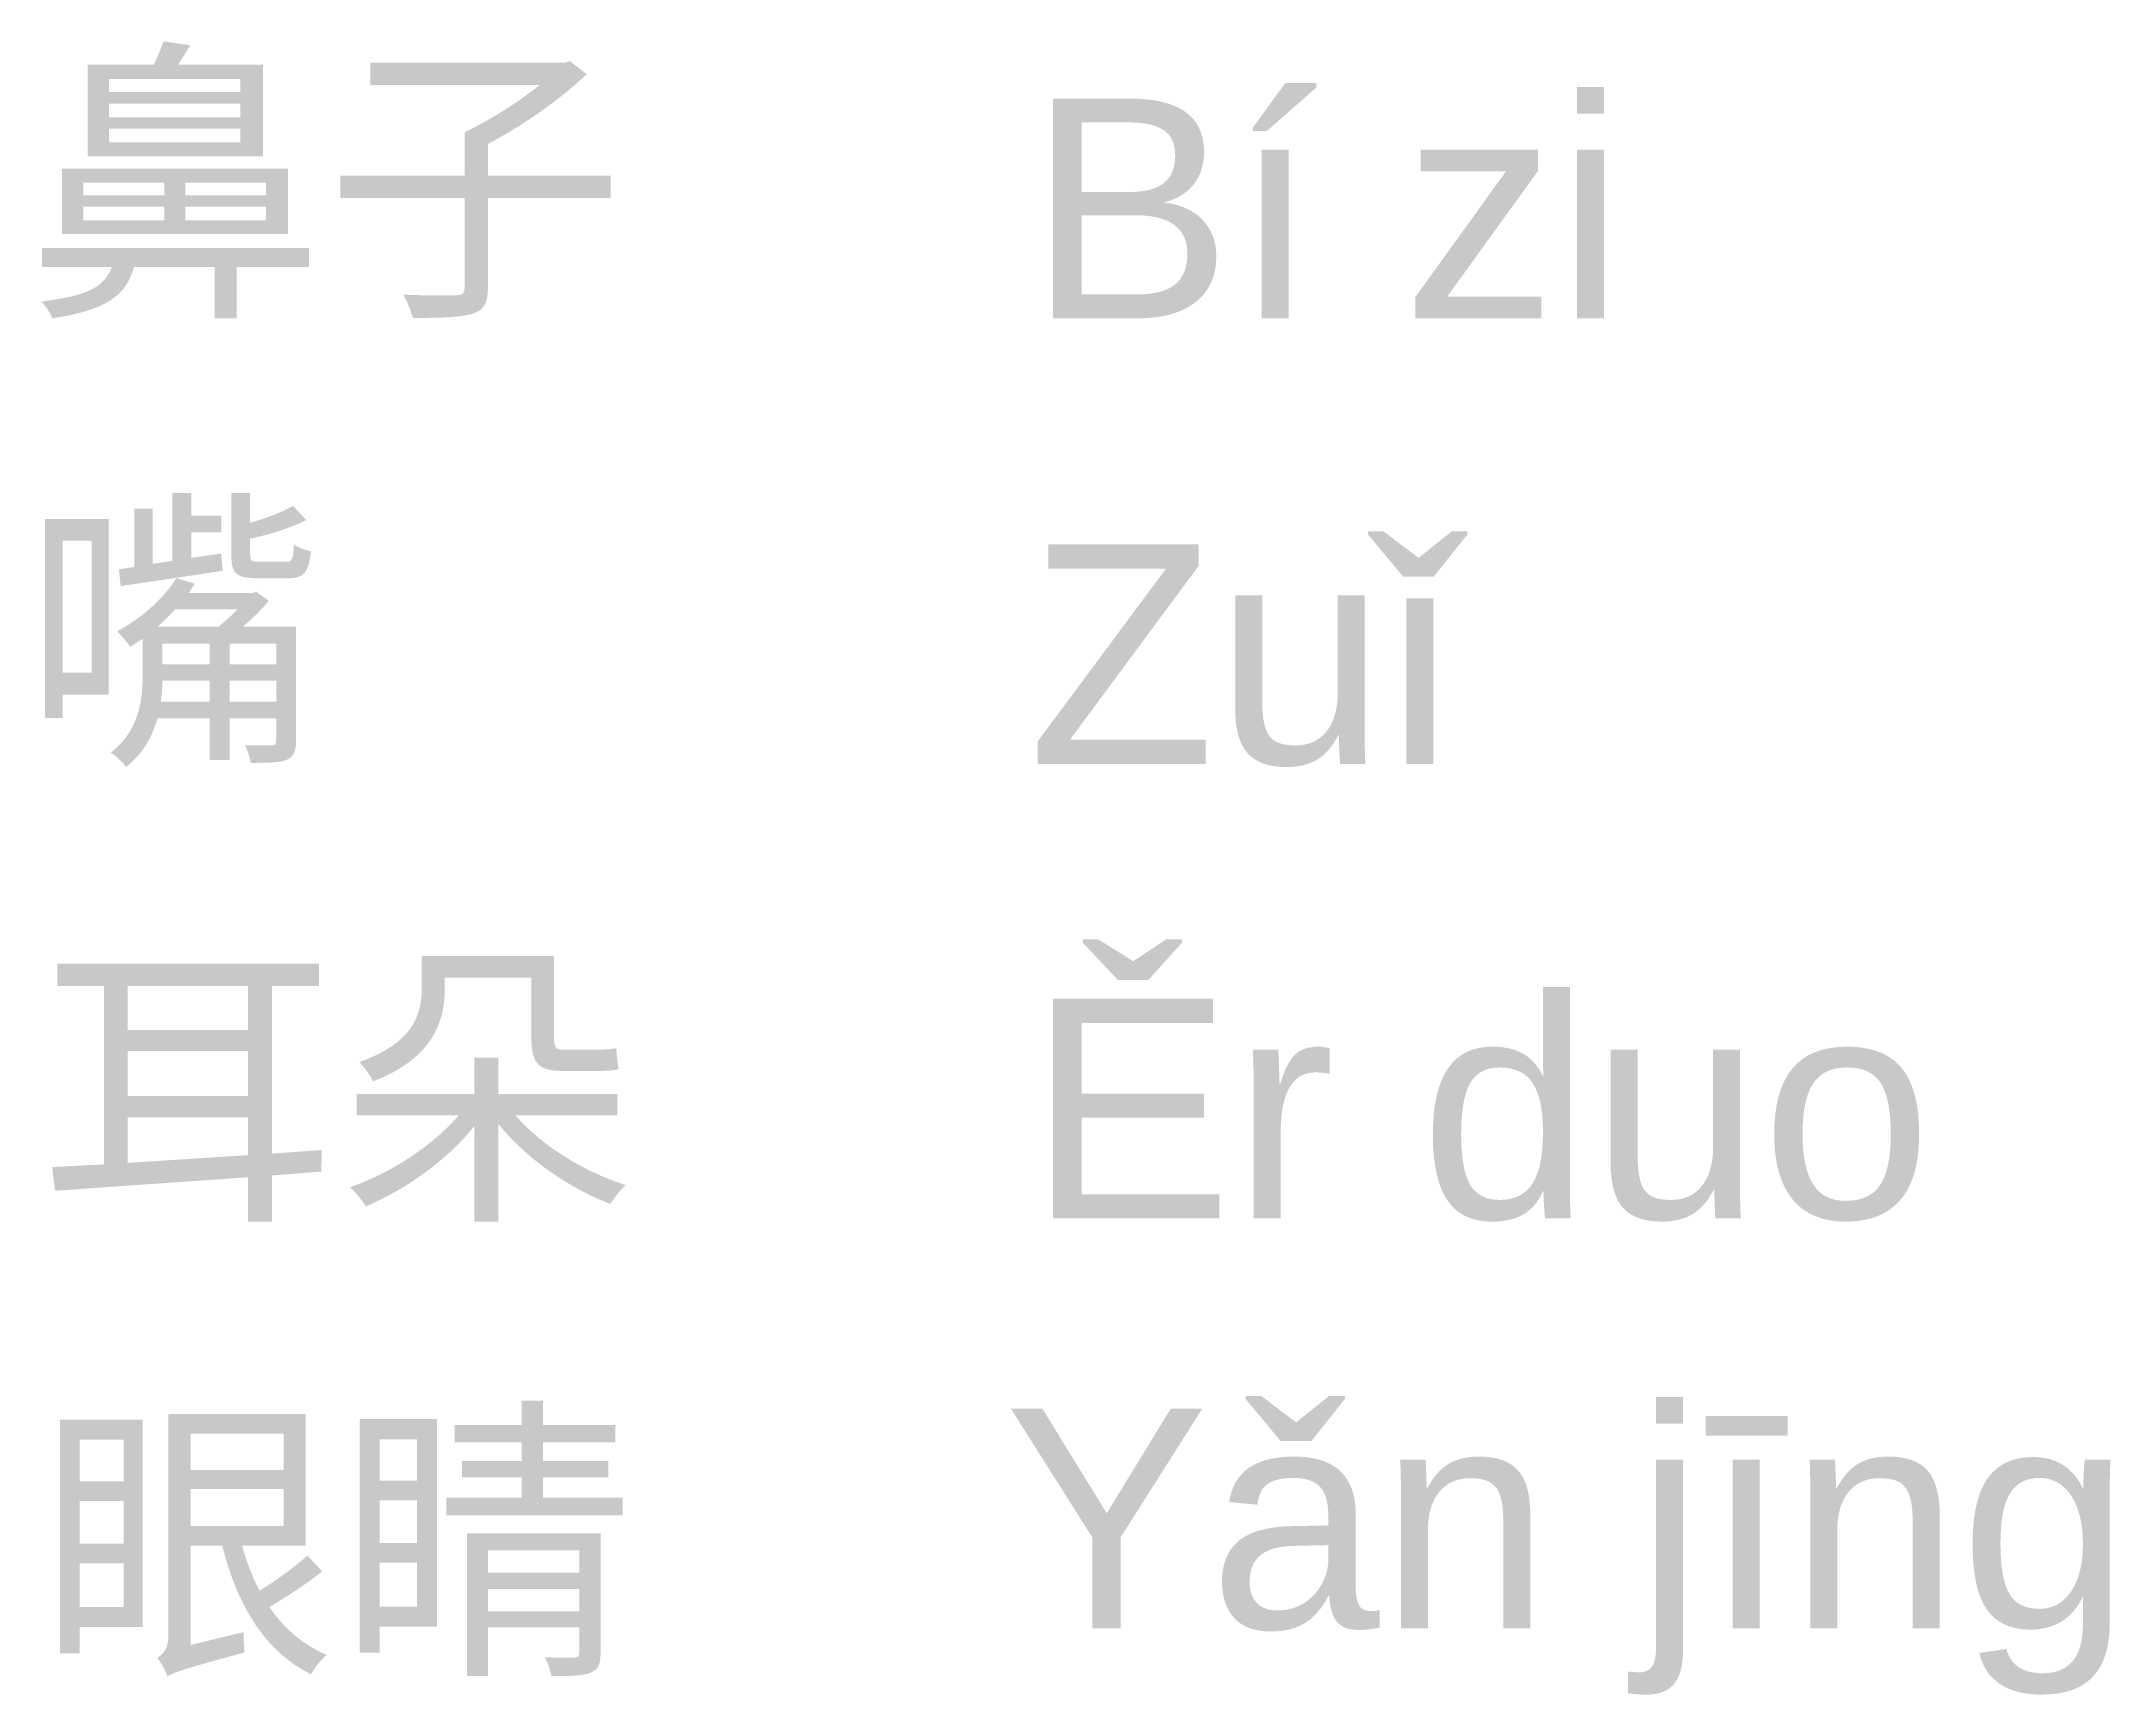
# Model space of a CAD drawing. Extents: x 51 to 531, y -439 to -55.
import ezdxf

# ---------------------------------------------------------------- set-up
doc = ezdxf.new("R2010")
doc.units = 0
doc.header["$MEASUREMENT"] = 0
doc.layers.add('Layer 1', color=7, linetype='Continuous', lineweight=0)

msp = doc.modelspace()

# ---------------------------------------------------------------- texts
at = {"layer": 'Layer 1', "char_height": 0.2, "attachment_point": 7}
for s, insert in [('\\C250;\\FMa Shan Zheng Regular|b0|i0|c1;\\H50.976000;\\W1.000000;鼻子', (47.09, -119.7)), ('\\C250;\\FArial|b0|i0|c1;\\H50.976000;\\W1.000000;Bí zi', (279.63, -119.7)), ('\\C250;\\FMa Shan Zheng Regular|b0|i0|c1;\\H50.976000;\\W1.000000;嘴', (46.44, -223.85)), ('\\C250;\\FArial|b0|i0|c1;\\H50.976000;\\W1.000000;Zuǐ', (279.63, -223.85)), ('\\C250;\\FArial|b0|i0|c1;\\H50.976000;\\W1.000000;Ěr duo', (279.63, -329.34)), ('\\C250;\\FMa Shan Zheng Regular|b0|i0|c1;\\H50.976000;\\W1.000000;耳朵', (49.93, -329.34)), ('\\C250;\\FMa Shan Zheng Regular|b0|i0|c1;\\H50.976000;\\W1.000000;眼睛', (49.93, -434.89)), ('\\C250;\\FArial|b0|i0|c1;\\H50.976000;\\W1.000000;Yǎn jīng', (274.17, -439.11))]:
    msp.add_mtext(s, dxfattribs=dict(at, insert=insert))

doc.saveas('drawing.dxf')
